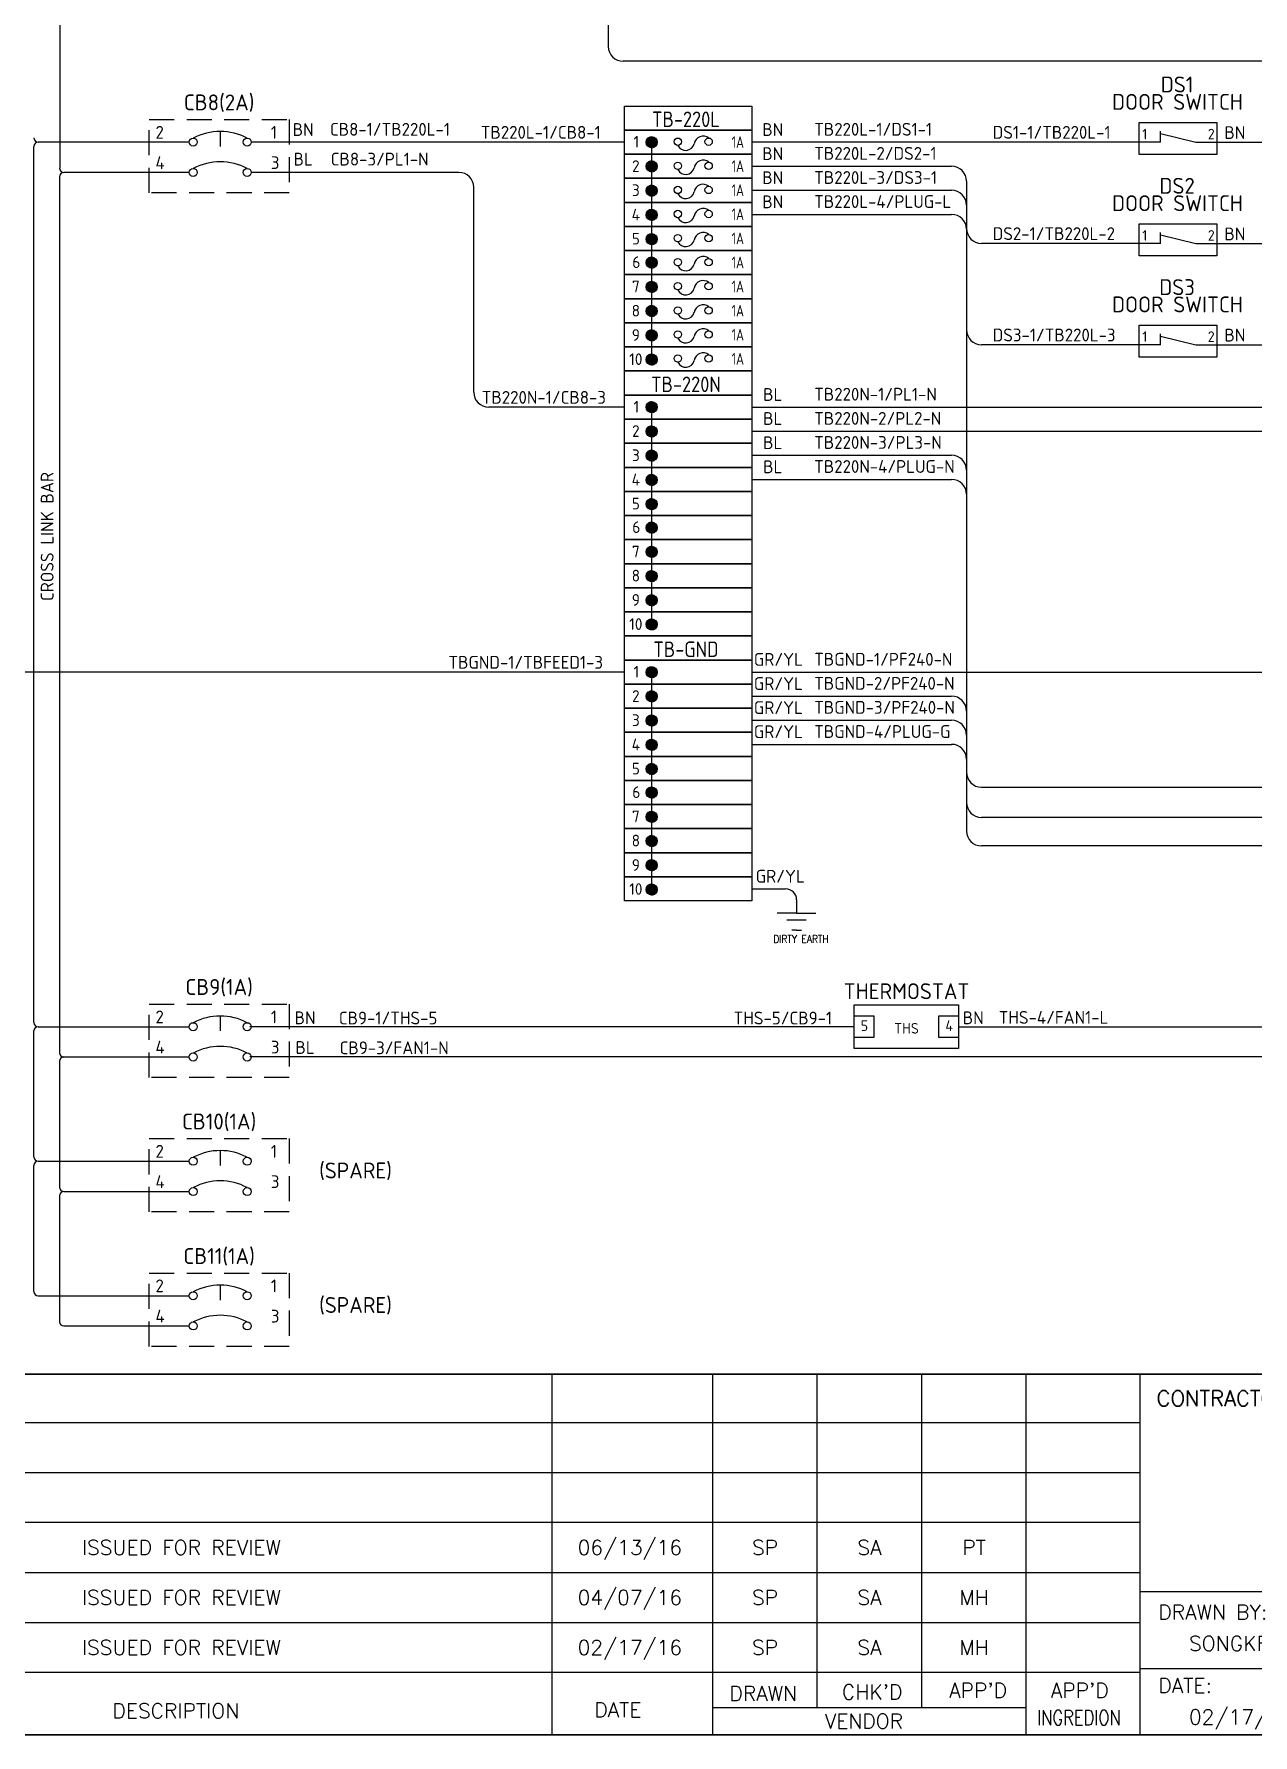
# Model space of a CAD drawing. Header units: inches. Extents: x 579627 to 667544, y 458630 to 507164.
# Drawn here: x 606968 to 607941, y 497173 to 498531 of the extents above; entities that cross this region are included whole.
import ezdxf
from ezdxf.enums import TextEntityAlignment as Align

# ---------------------------------------------------------------- set-up
doc = ezdxf.new("R2010")
doc.units = ezdxf.units.IN
doc.header["$MEASUREMENT"] = 0
doc.linetypes.add('ACAD_ISO03W100', pattern=[30, 12, -18])
doc.linetypes.add('SDASH', pattern=[0.3, 0.2, -0.1])
for name, color, linetype in [('ASHADE', 7, 'Continuous'), ('GT_1', 9, 'Continuous'), ('HELPPOINT', 7, 'Continuous'), ('MEMBER', 7, 'Continuous'), ('power', 7, 'Continuous')]:
    doc.layers.add(name, color=color, linetype=linetype)
doc.styles.add('HTX11', font='O8111901')
doc.styles.add('ISO3098B', font='ISO3098B.shx')
doc.styles.add('ROMANS', font='romans.shx', dxfattribs={"width": 0.85, "height": 25})

# ---------------------------------------------------------------- blocks, each defined once
blk = doc.blocks.new('TPA')
at = {"layer": 'GT_1', "color": 4, "flags": 128}
for points in [[(564274, 501946.4), (564274, 502273.8)], [(564419.8, 501946.4), (564419.8, 502273.8)], [(564514.7, 501971.1), (564514.7, 502273.8)], [(564609.7, 501971.2), (564609.7, 502273.8)], [(564704.3, 501946.4), (564704.3, 502273.8)], [(564807.7, 501946.4), (564807.7, 502273.8)], [(564807.7, 502229.7), (562706.8, 502229.7)], [(564807.7, 502184.4), (562706.8, 502184.4)], [(564807.7, 502139.1), (562706.8, 502139.1)], [(564807.7, 502093.7), (562706.8, 502093.7)], [(565702.1, 502076.3), (564807.7, 502076.3)], [(564807.7, 502048.3), (562706.8, 502048.3)], [(565702.1, 502006.4), (564807.7, 502006.4)], [(564807.6, 502003), (562706.8, 502003)], [(564704.3, 501971.1), (564419.8, 501971.1)]]:
    blk.add_lwpolyline(points, dxfattribs=at)
at = {"layer": 'HELPPOINT', "color": 4, "lineweight": 35}
blk.add_line((567131, 501946.4), (562706.8, 501946.4), dxfattribs=at)
blk.add_line((567131, 501946.4), (562706.8, 501946.4), dxfattribs=at)
at = {"layer": 'MEMBER', "color": 4, "lineweight": 35}
blk.add_line((562706.8, 502273.8), (567131, 502273.8), dxfattribs=at)
blk.add_line((562706.8, 502273.8), (567131, 502273.8), dxfattribs=at)
at = {"style": 'HTX11'}
for tag, p in [('A', (566704.3, 502037.1)), ('B', (567038.2, 501963.3))]:
    blk.add_attdef(tag, text='', height=16.8, dxfattribs=at).set_placement(p, align=Align.MIDDLE_CENTER)
at = {"layer": 'MEMBER', "color": 4, "ltscale": 0.8, "style": 'ROMANS'}
for s, height, p in [('CONTRACTOR:', 14.035, (564822.6, 502244.9)), ('DRAWN BY:', 13.49, (564824.3, 502051.1)), ('SONGKRAN P.', 13.495, (564852.1, 502022.7)), ('DRAWN', 13.49, (564435, 501977.3)), ("CHK'D", 13.49, (564537, 501978.7)), ("APP'D", 13.49, (564634.3, 501980.1)), ("APP'D", 13.49, (564726.6, 501980.1)), ('DATE:', 13.49, (564824.3, 501984.5)), ('DESCRIPTION', 13.495, (563875, 501961.6)), ('DATE', 13.49, (564312.3, 501962.5)), ('VENDOR', 13.49, (564521.5, 501952.2)), ('02/17/16', 13.49, (564852.1, 501956))]:
    blk.add_text(s, height=height, dxfattribs=at).set_placement(p)
for s, height, p in [('ISSUED FOR REVIEW', 13.495, (563937.5, 502116.6)), ('06/13/16', 13.49, (564344.6, 502116.6)), ('SP', 13.49, (564467.2, 502116.6)), ('SA', 13.49, (564562.1, 502116.6)), ('PT', 13.49, (564657, 502116.6)), ('ISSUED FOR REVIEW', 13.495, (563937.5, 502071.2)), ('04/07/16', 13.49, (564344.6, 502071.2)), ('SP', 13.49, (564467.2, 502071.2)), ('SA', 13.49, (564562.1, 502071.2)), ('MH', 13.49, (564657, 502071.2)), ('ISSUED FOR REVIEW', 13.495, (563937.5, 502025.8)), ('02/17/16', 13.49, (564344.6, 502025.8)), ('SP', 13.49, (564467.2, 502025.8)), ('SA', 13.49, (564562.1, 502025.8)), ('MH', 13.49, (564657, 502025.8))]:
    blk.add_text(s, height=height, dxfattribs=at).set_placement(p, align=Align.MIDDLE_CENTER)
at = {"layer": 'MEMBER', "color": 4, "ltscale": 0.8, "style": 'ROMANS', "width": 0.8}
blk.add_text('INGREDION', height=13.49, dxfattribs=at).set_placement((564714.3, 501955.4))

msp = doc.modelspace()

# ---------------------------------------------------------------- hatches: boundary and pattern name
at = {"layer": 'power', "linetype": 'Continuous'}
h = msp.add_hatch(dxfattribs=at)
h.set_pattern_fill('ANSI31', color=1, scale=0.65249, style=0)
h.set_pattern_definition([(45, (461379.42954, 474465.5789), (-0.057672546576, 0.057672546576), [])])
h.paths.add_polyline_path([(607465.7, 498444.8, 1), (607456.9, 498444.8, 1)])
h = msp.add_hatch(dxfattribs=at)
h.set_pattern_fill('ANSI31', color=1, scale=0.65249, style=0)
h.set_pattern_definition([(45, (461379.42954, 474446.239085), (-0.057672546576, 0.057672546576), [])])
h.paths.add_polyline_path([(607465.7, 498425.5, 1), (607456.9, 498425.5, 1)])
h = msp.add_hatch(dxfattribs=at)
h.set_pattern_fill('ANSI31', color=1, scale=0.65249, style=0)
h.set_pattern_definition([(45, (461379.42954, 474426.89927), (-0.057672546576, 0.057672546576), [])])
h.paths.add_polyline_path([(607465.7, 498406.1, 1), (607456.9, 498406.1, 1)])
h = msp.add_hatch(dxfattribs=at)
h.set_pattern_fill('ANSI31', color=1, scale=0.65249, style=0)
h.set_pattern_definition([(45, (461379.42954, 474407.559455), (-0.057672546576, 0.057672546576), [])])
h.paths.add_polyline_path([(607465.7, 498386.8, 1), (607456.9, 498386.8, 1)])
h = msp.add_hatch(dxfattribs=at)
h.set_pattern_fill('ANSI31', color=1, scale=0.65249, style=0)
h.set_pattern_definition([(45, (461379.42954, 474388.21964), (-0.057672546576, 0.057672546576), [])])
h.paths.add_polyline_path([(607465.7, 498367.4, 1), (607456.9, 498367.4, 1)])
h = msp.add_hatch(dxfattribs=at)
h.set_pattern_fill('ANSI31', color=1, scale=0.65249, style=0)
h.set_pattern_definition([(45, (461379.42954, 474369.42606), (-0.057672546576, 0.057672546576), [])])
h.paths.add_polyline_path([(607465.7, 498348.7, 1), (607456.9, 498348.7, 1)])
h = msp.add_hatch(dxfattribs=at)
h.set_pattern_fill('ANSI31', color=1, scale=0.65249, style=0)
h.set_pattern_definition([(45, (461379.42954, 474350.086245), (-0.057672546576, 0.057672546576), [])])
h.paths.add_polyline_path([(607465.7, 498329.3, 1), (607456.9, 498329.3, 1)])
h = msp.add_hatch(dxfattribs=at)
h.set_pattern_fill('ANSI31', color=1, scale=0.65249, style=0)
h.set_pattern_definition([(45, (461379.42954, 474330.74643), (-0.057672546576, 0.057672546576), [])])
h.paths.add_polyline_path([(607465.7, 498310, 1), (607456.9, 498310, 1)])
h = msp.add_hatch(dxfattribs=at)
h.set_pattern_fill('ANSI31', color=1, scale=0.65249, style=0)
h.set_pattern_definition([(45, (461379.42954, 474311.406616), (-0.057672546576, 0.057672546576), [])])
h.paths.add_polyline_path([(607465.7, 498290.6, 1), (607456.9, 498290.6, 1)])
h = msp.add_hatch(dxfattribs=at)
h.set_pattern_fill('ANSI31', color=1, scale=0.65249, style=0)
h.set_pattern_definition([(45, (461379.42954, 474292.0668), (-0.057672546576, 0.057672546576), [])])
h.paths.add_polyline_path([(607465.7, 498271.3, 1), (607456.9, 498271.3, 1)])
h = msp.add_hatch(dxfattribs=at)
h.set_pattern_fill('ANSI31', color=0, scale=0.65249, style=0)
h.set_pattern_definition([(45, (461379.42954, 474254.04265), (-0.057672546576, 0.057672546576), [])])
h.paths.add_polyline_path([(607465.7, 498233.3, 1), (607456.9, 498233.3, 1)])
h = msp.add_hatch(dxfattribs=at)
h.set_pattern_fill('ANSI31', color=0, scale=0.65249, style=0)
h.set_pattern_definition([(45, (461379.42954, 474234.70284), (-0.057672546576, 0.057672546576), [])])
h.paths.add_polyline_path([(607465.7, 498213.9, 1), (607456.9, 498213.9, 1)])
h = msp.add_hatch(dxfattribs=at)
h.set_pattern_fill('ANSI31', color=0, scale=0.65249, style=0)
h.set_pattern_definition([(45, (461379.42954, 474215.36302), (-0.057672546576, 0.057672546576), [])])
h.paths.add_polyline_path([(607465.7, 498194.6, 1), (607456.9, 498194.6, 1)])
h = msp.add_hatch(dxfattribs=at)
h.set_pattern_fill('ANSI31', color=0, scale=0.65249, style=0)
h.set_pattern_definition([(45, (461379.42954, 474196.02321), (-0.057672546576, 0.057672546576), [])])
h.paths.add_polyline_path([(607465.7, 498175.2, 1), (607456.9, 498175.2, 1)])
h = msp.add_hatch(dxfattribs=at)
h.set_pattern_fill('ANSI31', color=0, scale=0.65249, style=0)
h.set_pattern_definition([(45, (461379.42954, 474176.68339), (-0.057672546576, 0.057672546576), [])])
h.paths.add_polyline_path([(607465.7, 498155.9, 1), (607456.9, 498155.9, 1)])
h = msp.add_hatch(dxfattribs=at)
h.set_pattern_fill('ANSI31', color=0, scale=0.65249, style=0)
h.set_pattern_definition([(45, (461379.42954, 474157.88981), (-0.057672546576, 0.057672546576), [])])
h.paths.add_polyline_path([(607465.7, 498137.1, 1), (607456.9, 498137.1, 1)])
h = msp.add_hatch(dxfattribs=at)
h.set_pattern_fill('ANSI31', color=0, scale=0.65249, style=0)
h.set_pattern_definition([(45, (461379.42954, 474138.55), (-0.057672546576, 0.057672546576), [])])
h.paths.add_polyline_path([(607465.7, 498117.8, 1), (607456.9, 498117.8, 1)])
h = msp.add_hatch(dxfattribs=at)
h.set_pattern_fill('ANSI31', color=0, scale=0.65249, style=0)
h.set_pattern_definition([(45, (461379.42954, 474119.210184), (-0.057672546576, 0.057672546576), [])])
h.paths.add_polyline_path([(607465.7, 498098.4, 1), (607456.9, 498098.4, 1)])
h = msp.add_hatch(dxfattribs=at)
h.set_pattern_fill('ANSI31', color=0, scale=0.65249, style=0)
h.set_pattern_definition([(45, (461379.42954, 474099.87037), (-0.057672546576, 0.057672546576), [])])
h.paths.add_polyline_path([(607465.7, 498079.1, 1), (607456.9, 498079.1, 1)])
h = msp.add_hatch(dxfattribs=at)
h.set_pattern_fill('ANSI31', color=0, scale=0.65249, style=0)
h.set_pattern_definition([(45, (461379.42954, 474080.530554), (-0.057672546576, 0.057672546576), [])])
h.paths.add_polyline_path([(607465.7, 498059.8, 1), (607456.9, 498059.8, 1)])
h = msp.add_hatch(dxfattribs=at)
h.set_pattern_fill('ANSI31', color=3, scale=0.65249, style=0)
h.set_pattern_definition([(45, (461379.42954, 474042.50641), (-0.057672546576, 0.057672546576), [])])
h.paths.add_polyline_path([(607465.7, 498021.7, 1), (607456.9, 498021.7, 1)])
h = msp.add_hatch(dxfattribs=at)
h.set_pattern_fill('ANSI31', color=3, scale=0.65249, style=0)
h.set_pattern_definition([(45, (461379.42954, 474023.16659), (-0.057672546576, 0.057672546576), [])])
h.paths.add_polyline_path([(607465.7, 498002.4, 1), (607456.9, 498002.4, 1)])
h = msp.add_hatch(dxfattribs=at)
h.set_pattern_fill('ANSI31', color=3, scale=0.65249, style=0)
h.set_pattern_definition([(45, (461379.42954, 474003.82678), (-0.057672546576, 0.057672546576), [])])
h.paths.add_polyline_path([(607465.7, 497983.1, 1), (607456.9, 497983.1, 1)])
h = msp.add_hatch(dxfattribs=at)
h.set_pattern_fill('ANSI31', color=3, scale=0.65249, style=0)
h.set_pattern_definition([(45, (461379.42954, 473984.48696), (-0.057672546576, 0.057672546576), [])])
h.paths.add_polyline_path([(607465.7, 497963.7, 1), (607456.9, 497963.7, 1)])
h = msp.add_hatch(dxfattribs=at)
h.set_pattern_fill('ANSI31', color=3, scale=0.65249, style=0)
h.set_pattern_definition([(45, (461379.42954, 473965.14715), (-0.057672546576, 0.057672546576), [])])
h.paths.add_polyline_path([(607465.7, 497944.4, 1), (607456.9, 497944.4, 1)])
h = msp.add_hatch(dxfattribs=at)
h.set_pattern_fill('ANSI31', color=3, scale=0.65249, style=0)
h.set_pattern_definition([(45, (461379.42954, 473946.35357), (-0.057672546576, 0.057672546576), [])])
h.paths.add_polyline_path([(607465.7, 497925.6, 1), (607456.9, 497925.6, 1)])
h = msp.add_hatch(dxfattribs=at)
h.set_pattern_fill('ANSI31', color=3, scale=0.65249, style=0)
h.set_pattern_definition([(45, (461379.42954, 473927.01375), (-0.057672546576, 0.057672546576), [])])
h.paths.add_polyline_path([(607465.7, 497906.2, 1), (607456.9, 497906.2, 1)])
h = msp.add_hatch(dxfattribs=at)
h.set_pattern_fill('ANSI31', color=3, scale=0.65249, style=0)
h.set_pattern_definition([(45, (461379.42954, 473907.67394), (-0.057672546576, 0.057672546576), [])])
h.paths.add_polyline_path([(607465.7, 497886.9, 1), (607456.9, 497886.9, 1)])
h = msp.add_hatch(dxfattribs=at)
h.set_pattern_fill('ANSI31', color=3, scale=0.65249, style=0)
h.set_pattern_definition([(45, (461379.42954, 473888.33412), (-0.057672546576, 0.057672546576), [])])
h.paths.add_polyline_path([(607465.7, 497867.6, 1), (607456.9, 497867.6, 1)])
h = msp.add_hatch(dxfattribs=at)
h.set_pattern_fill('ANSI31', color=3, scale=0.65249, style=0)
h.set_pattern_definition([(45, (461379.42954, 473868.99431), (-0.057672546576, 0.057672546576), [])])
h.paths.add_polyline_path([(607465.7, 497848.2, 1), (607456.9, 497848.2, 1)])

# ---------------------------------------------------------------- linework, layer by layer
at = {"color": 3}
for p, q in [((607426.7, 499592), (607426.7, 498521.3)), ((608457.3, 498509.4), (607438.6, 498509.4)), ((607439.6, 498021.8), (606623.3, 498021.8)), ((607461.3, 498021.7), (607461.3, 497848.2)), ((607541.4, 498021.8), (608457.3, 498021.8)), ((607541.4, 498002.6), (607700.8, 498002.6)), ((607541.4, 497983.3), (607700.8, 497983.3)), ((607541.4, 497964.1), (607700.8, 497964.1)), ((608155, 497883), (607724.6, 497883)), ((607541.4, 497848.7), (607568.3, 497848.7)), ((607577, 497840), (607577, 497829.4)), ((607577, 497829.4), (607561.5, 497829.4)), ((607584.7, 497823.8), (607569.3, 497823.8)), ((607577, 497829.4), (607592.5, 497829.4)), ((607577, 497815.8), (607573.1, 497815.8)), ((607577, 497815.8), (607580.9, 497815.8))]:
    msp.add_line(p, q, dxfattribs=at)
at = {"color": 1}
for p, q in [((607867.5, 498444.9), (607867.5, 498453.5)), ((606968.2, 497742.1), (606968.2, 498441.4)), ((607092.1, 498444.9), (606971.6, 498444.9)), ((607439.6, 498444.9), (607141.6, 498444.9)), ((607461.3, 498444.8), (607461.3, 498271.3)), ((607867.5, 498444.9), (607541.4, 498444.9)), ((607541.4, 498425.6), (607700.8, 498425.6)), ((607541.4, 498406.4), (607700.8, 498406.4)), ((607712.7, 498413.7), (607712.7, 497894.9)), ((607541.4, 498387.2), (607700.8, 498387.2)), ((607867.5, 498364), (607724.6, 498364)), ((607867.5, 498364), (607867.5, 498372.6)), ((607867.5, 498283.1), (607724.6, 498283.1)), ((607867.5, 498283.1), (607867.5, 498291.8)), ((607724.6, 497929.9), (608155, 497929.9)), ((606968.2, 497634.7), (606968.2, 497735.3)), ((606971.6, 497738.7), (607092.1, 497738.7)), ((607623.1, 497738.7), (607140.6, 497738.7)), ((607706.3, 497738.7), (608155, 497738.7)), ((606971.6, 497631.3), (607092.1, 497631.3)), ((606968.2, 497527.3), (606968.2, 497627.9)), ((606971.6, 497523.9), (607092.1, 497523.9))]:
    msp.add_line(p, q, dxfattribs=at)
at = {"color": 0}
for p, q in [((607307.4, 498420.7), (607141.6, 498420.7)), ((608155, 497905.8), (607724.6, 497905.8)), ((608155, 497714.5), (607140.6, 497714.5))]:
    msp.add_line(p, q, dxfattribs=at)
for p, q in [((607319.3, 498245.2), (607319.3, 498408.8)), ((607439.6, 498233.3), (607331.2, 498233.3)), ((607461.3, 498233.3), (607461.3, 498059.8)), ((607541.4, 498233.3), (608455, 498233.3)), ((607541.4, 498214.1), (608455, 498214.1)), ((607541.4, 498194.9), (607700.8, 498194.9)), ((607541.4, 498175.6), (607700.8, 498175.6))]:
    msp.add_line(p, q)
at = {"color": 1}
for points in [[(607439.6, 498473.7), (607541.4, 498473.7), (607541.4, 498454.5), (607439.6, 498454.5)], [(607439.6, 498454.5), (607541.4, 498454.5), (607541.4, 498435.2), (607439.6, 498435.2)], [(607439.6, 498435.2), (607541.4, 498435.2), (607541.4, 498416), (607439.6, 498416)], [(607439.6, 498416), (607541.4, 498416), (607541.4, 498396.8), (607439.6, 498396.8)], [(607439.6, 498396.8), (607541.4, 498396.8), (607541.4, 498377.6), (607439.6, 498377.6)], [(607439.6, 498377.6), (607541.4, 498377.6), (607541.4, 498358.3), (607439.6, 498358.3)], [(607439.6, 498358.3), (607541.4, 498358.3), (607541.4, 498339.1), (607439.6, 498339.1)], [(607439.6, 498339.1), (607541.4, 498339.1), (607541.4, 498319.9), (607439.6, 498319.9)], [(607439.6, 498319.9), (607541.4, 498319.9), (607541.4, 498300.6), (607439.6, 498300.6)], [(607439.6, 498300.6), (607541.4, 498300.6), (607541.4, 498281.4), (607439.6, 498281.4)], [(607439.6, 498281.4), (607541.4, 498281.4), (607541.4, 498262.2), (607439.6, 498262.2)]]:
    msp.add_lwpolyline(points, close=True, dxfattribs=at)
at = {"color": 0}
for points in [[(607439.6, 498262.2), (607541.4, 498262.2), (607541.4, 498242.9), (607439.6, 498242.9)], [(607439.6, 498242.9), (607541.4, 498242.9), (607541.4, 498223.7), (607439.6, 498223.7)], [(607439.6, 498223.7), (607541.4, 498223.7), (607541.4, 498204.5), (607439.6, 498204.5)], [(607439.6, 498204.5), (607541.4, 498204.5), (607541.4, 498185.2), (607439.6, 498185.2)], [(607439.6, 498185.2), (607541.4, 498185.2), (607541.4, 498166), (607439.6, 498166)], [(607439.6, 498166), (607541.4, 498166), (607541.4, 498146.8), (607439.6, 498146.8)], [(607439.6, 498146.8), (607541.4, 498146.8), (607541.4, 498127.6), (607439.6, 498127.6)], [(607439.6, 498127.6), (607541.4, 498127.6), (607541.4, 498108.3), (607439.6, 498108.3)], [(607439.6, 498108.3), (607541.4, 498108.3), (607541.4, 498089.1), (607439.6, 498089.1)], [(607439.6, 498089.1), (607541.4, 498089.1), (607541.4, 498069.9), (607439.6, 498069.9)], [(607439.6, 498069.9), (607541.4, 498069.9), (607541.4, 498050.6), (607439.6, 498050.6)], [(607623.1, 497756.2), (607706.3, 497756.2), (607706.3, 497721.3), (607623.1, 497721.3)], [(607623.1, 497747.4), (607638.8, 497747.4), (607638.8, 497730), (607623.1, 497730)], [(607690.6, 497747.4), (607706.3, 497747.4), (607706.3, 497730), (607690.6, 497730)]]:
    msp.add_lwpolyline(points, close=True, dxfattribs=at)
at = {"color": 3}
for points in [[(607439.6, 498050.6), (607541.4, 498050.6), (607541.4, 498031.4), (607439.6, 498031.4)], [(607439.6, 498031.4), (607541.4, 498031.4), (607541.4, 498012.2), (607439.6, 498012.2)], [(607439.6, 498012.2), (607541.4, 498012.2), (607541.4, 497992.9), (607439.6, 497992.9)], [(607439.6, 497992.9), (607541.4, 497992.9), (607541.4, 497973.7), (607439.6, 497973.7)], [(607439.6, 497973.7), (607541.4, 497973.7), (607541.4, 497954.5), (607439.6, 497954.5)], [(607439.6, 497954.5), (607541.4, 497954.5), (607541.4, 497935.2), (607439.6, 497935.2)], [(607439.6, 497935.2), (607541.4, 497935.2), (607541.4, 497916), (607439.6, 497916)], [(607439.6, 497916), (607541.4, 497916), (607541.4, 497896.8), (607439.6, 497896.8)], [(607439.6, 497896.8), (607541.4, 497896.8), (607541.4, 497877.6), (607439.6, 497877.6)], [(607439.6, 497877.6), (607541.4, 497877.6), (607541.4, 497858.3), (607439.6, 497858.3)], [(607439.6, 497858.3), (607541.4, 497858.3), (607541.4, 497839.1), (607439.6, 497839.1)]]:
    msp.add_lwpolyline(points, close=True, dxfattribs=at)
for centre, radius, start, end in [((607438.6, 498521.3), 11.9, 180, 270), ((607700.8, 497990.7), 11.9, 0, 90), ((607700.8, 497971.4), 11.9, 0, 90), ((607700.8, 497952.2), 11.9, 0, 90), ((607724.6, 497894.9), 11.9, 180, 270), ((607568.3, 497840), 8.7, 0, 90)]:
    msp.add_arc(centre, radius, start, end, dxfattribs=at)
at = {"color": 1}
for centre, radius, start, end in [((606971.6, 498448.3), 3.41, 180, 270), ((606971.6, 498441.4), 3.41, 90, 180), ((607700.8, 498413.7), 11.9, 0, 90), ((607700.8, 498394.5), 11.9, 0, 90), ((607700.8, 498375.3), 11.9, 0, 90), ((607724.6, 498375.9), 11.9, 180, 270), ((607724.6, 498295), 11.9, 180, 270), ((607724.6, 497941.8), 11.9, 180, 270), ((606971.6, 497742.1), 3.41, 180, 270), ((606971.6, 497735.3), 3.41, 90, 180), ((606971.6, 497634.7), 3.41, 180, 270), ((606971.6, 497627.9), 3.41, 90, 180), ((606971.6, 497527.3), 3.41, 180, 270)]:
    msp.add_arc(centre, radius, start, end, dxfattribs=at)
for centre, start, end in [((607307.4, 498408.8), 0, 90), ((607331.2, 498245.2), 180, 270), ((607700.8, 498183), 0, 90), ((607700.8, 498163.7), 0, 90), ((607724.6, 497917.7), 180, 270)]:
    msp.add_arc(centre, 11.9, start, end)
at = {"layer": 'ASHADE', "color": 0}
msp.add_line((607623.1, 497756.2), (607638.8, 497756.2), dxfattribs=at)
at = {"layer": 'power', "color": 0}
for p, q in [((606988.7, 498592.8), (606988.7, 498424.1)), ((607092.1, 498420.7), (606992.1, 498420.7)), ((606988.7, 497717.9), (606988.7, 498417.3)), ((606992.1, 497714.5), (607092.1, 497714.5)), ((606988.7, 497610.6), (606988.7, 497711.1)), ((606988.7, 497503.2), (606988.7, 497603.7)), ((606992.1, 497607.1), (607092.1, 497607.1)), ((606992.1, 497499.8), (607092.1, 497499.8))]:
    msp.add_line(p, q, dxfattribs=at)
at = {"layer": 'power', "linetype": 'ACAD_ISO03W100'}
for p, q in [((607116.9, 498453.4), (607116.9, 498429.2)), ((607116.9, 497747.3), (607116.9, 497723.1)), ((607116.9, 497639.9), (607116.9, 497615.7)), ((607116.9, 497532.5), (607116.9, 497508.3))]:
    msp.add_line(p, q, dxfattribs=at)
at = {"layer": 'power', "color": 1, "linetype": 'Continuous'}
for p, q in [((607867.5, 498451.7), (607895.7, 498444.9)), ((607895.7, 498444.9), (608142.1, 498444.9)), ((607867.5, 498370.8), (607895.7, 498364)), ((607895.7, 498364), (608142.1, 498364)), ((607867.5, 498289.9), (607895.7, 498283.1)), ((607895.7, 498283.1), (608142.1, 498283.1))]:
    msp.add_line(p, q, dxfattribs=at)
at = {"layer": 'power', "color": 2, "linetype": 'SDASH', "ltscale": 100}
for points in [[(607172, 498462.9), (607172, 498404.4), (607060.1, 498404.4), (607060.1, 498462.9)], [(607172, 497756.8), (607172, 497698.2), (607060.1, 497698.2), (607060.1, 497756.8)], [(607172, 497649.4), (607172, 497590.8), (607060.1, 497590.8), (607060.1, 497649.4)], [(607172, 497542), (607172, 497483.4), (607060.1, 497483.4), (607060.1, 497542)]]:
    msp.add_lwpolyline(points, close=True, dxfattribs=at)
at = {"layer": 'power', "color": 0}
for points in [[(607912.5, 498435), (607850.6, 498435), (607850.6, 498460.5), (607912.5, 498460.5)], [(607912.5, 498354.2), (607850.6, 498354.2), (607850.6, 498379.6), (607912.5, 498379.6)], [(607912.5, 498273.3), (607850.6, 498273.3), (607850.6, 498298.8), (607912.5, 498298.8)]]:
    msp.add_lwpolyline(points, close=True, dxfattribs=at)
at = {"layer": 'power'}
for centre in [(607095.3, 498444.9), (607138.4, 498444.9), (607095.3, 498420.7), (607138.4, 498420.7), (607095.3, 497738.7), (607138.4, 497738.7), (607095.3, 497714.5), (607138.4, 497714.5), (607095.3, 497631.3), (607138.4, 497631.3), (607095.3, 497607.1), (607138.4, 497607.1), (607095.3, 497523.9), (607138.4, 497523.9), (607095.3, 497499.8), (607138.4, 497499.8)]:
    msp.add_circle(centre, 3.2, dxfattribs=at)
at = {"layer": 'power', "color": 1, "linetype": 'Continuous'}
for centre in [(607461.3, 498444.8), (607461.3, 498425.5), (607461.3, 498406.1), (607461.3, 498386.8), (607461.3, 498367.4), (607461.3, 498348.7), (607461.3, 498329.3), (607461.3, 498310), (607461.3, 498290.6), (607461.3, 498271.3)]:
    msp.add_circle(centre, 4.41, dxfattribs=at)
at = {"layer": 'power', "color": 1}
for centre in [(607482.2, 498445.2), (607506.8, 498445.2), (607482.2, 498425.9), (607506.8, 498425.9), (607482.2, 498406.7), (607506.8, 498406.7), (607482.2, 498387.5), (607506.8, 498387.5), (607482.2, 498368.2), (607506.8, 498368.2), (607482.2, 498349), (607506.8, 498349), (607482.2, 498329.8), (607506.8, 498329.8), (607482.2, 498310.5), (607506.8, 498310.5), (607482.2, 498291.3), (607506.8, 498291.3), (607482.2, 498272.1), (607506.8, 498272.1)]:
    msp.add_circle(centre, 2.94, dxfattribs=at)
at = {"layer": 'power', "color": 0, "linetype": 'Continuous'}
for centre in [(607461.3, 498233.3), (607461.3, 498213.9), (607461.3, 498194.6), (607461.3, 498175.2), (607461.3, 498155.9), (607461.3, 498137.1), (607461.3, 498117.8), (607461.3, 498098.4), (607461.3, 498079.1), (607461.3, 498059.8)]:
    msp.add_circle(centre, 4.41, dxfattribs=at)
at = {"layer": 'power', "color": 3, "linetype": 'Continuous'}
for centre in [(607461.3, 498021.7), (607461.3, 498002.4), (607461.3, 497983.1), (607461.3, 497963.7), (607461.3, 497944.4), (607461.3, 497925.6), (607461.3, 497906.2), (607461.3, 497886.9), (607461.3, 497867.6), (607461.3, 497848.2)]:
    msp.add_circle(centre, 4.41, dxfattribs=at)
at = {"layer": 'power'}
for centre in [(607116.9, 498407.5), (607116.9, 498383.3), (607116.9, 497701.3), (607116.9, 497677.1), (607116.9, 497593.9), (607116.9, 497569.7), (607116.9, 497486.5), (607116.9, 497462.4)]:
    msp.add_arc(centre, 45.9, 62.0586, 117.9414, dxfattribs=at)
at = {"layer": 'power', "color": 1}
for centre, radius, start, end in [((607502.4, 498442.5), 7.15, 51.1309, 171.3254), ((607488.5, 498445.3), 7.02, 206.1634, 346.0383), ((607488.5, 498426.1), 7.02, 206.1634, 346.0383), ((607502.4, 498423.3), 7.15, 51.1309, 171.3254), ((607488.5, 498406.8), 7.02, 206.1634, 346.0383), ((607502.4, 498404.1), 7.15, 51.1309, 171.3254), ((607502.4, 498384.8), 7.15, 51.1309, 171.3254), ((607488.5, 498387.6), 7.02, 206.1634, 346.0383), ((607488.5, 498368.4), 7.02, 206.1634, 346.0383), ((607502.4, 498365.6), 7.15, 51.1309, 171.3254), ((607502.4, 498346.4), 7.15, 51.1309, 171.3254), ((607488.5, 498349.2), 7.02, 206.1634, 346.0383), ((607488.5, 498329.9), 7.02, 206.1634, 346.0383), ((607502.4, 498327.2), 7.15, 51.1309, 171.3254), ((607502.4, 498307.9), 7.15, 51.1309, 171.3254), ((607488.5, 498310.7), 7.02, 206.1634, 346.0383), ((607502.4, 498288.7), 7.15, 51.1309, 171.3254), ((607488.5, 498291.5), 7.02, 206.1634, 346.0383), ((607488.5, 498272.2), 7.02, 206.1634, 346.0383), ((607502.4, 498269.5), 7.15, 51.1309, 171.3254)]:
    msp.add_arc(centre, radius, start, end, dxfattribs=at)
at = {"layer": 'power', "color": 0}
for centre, start, end in [((606992.1, 498424.1), 180, 270), ((606992.1, 498424.1), 180, 270), ((606992.1, 498417.3), 90, 180), ((606992.1, 497717.9), 180, 270), ((606992.1, 497711.1), 90, 180), ((606992.1, 497610.6), 180, 270), ((606992.1, 497603.7), 90, 180), ((606992.1, 497503.2), 180, 270)]:
    msp.add_arc(centre, 3.41, start, end, dxfattribs=at)

# ---------------------------------------------------------------- block references
at = {"xscale": 0.8796480001183227, "yscale": 0.8796480000019073, "zscale": 0.8796480000000001}
msp.add_blockref('TPA', (111019.3, 55637.1), dxfattribs=at)

# ---------------------------------------------------------------- texts
at = {"color": 0, "style": 'ROMANS', "width": 0.85}
msp.add_text('DIRTY EARTH', height=6.188, dxfattribs=at).set_placement((607580.5, 497808.7), align=Align.MIDDLE_CENTER)
at = {"layer": 'power', "style": 'ISO3098B'}
for s, height, p in [('DS1', 12.68, (607880.8, 498490.9)), ('CB8(2A)', 12.68, (607116, 498476.6)), ('DOOR SWITCH', 12.676, (607881.1, 498477)), ('DS2', 12.68, (607880.8, 498410)), ('DOOR SWITCH', 12.676, (607881.1, 498396.1)), ('DS3', 12.68, (607880.8, 498329.1)), ('DOOR SWITCH', 12.676, (607881.1, 498315.3)), ('CB9(1A)', 12.68, (607116, 497770.4)), ('THERMOSTAT', 12.68, (607664.8, 497767)), ('THS', 8.45, (607664.8, 497737.4)), ('CB10(1A)', 12.68, (607116, 497663)), ('(SPARE)', 12.68, (607224.9, 497623.9)), ('CB11(1A)', 12.68, (607116, 497555.6)), ('(SPARE)', 12.68, (607224.9, 497516.5))]:
    msp.add_text(s, height=height, dxfattribs=at).set_placement(p, align=Align.MIDDLE_CENTER)
at = {"layer": 'power', "color": 0, "style": 'ISO3098B'}
for s, height, p in [('BN', 10.23, (607183.1, 498454.9)), ('BN', 10.23, (607558, 498454.9)), ('1', 9.3, (607449.1, 498445.2)), ('BL', 10.23, (607183.1, 498431.3)), ('BN', 10.23, (607558, 498435.7)), ('2', 9.3, (607448.7, 498425.7)), ('BN', 10.23, (607558, 498416.5)), ('3', 9.3, (607448.7, 498406.5)), ('4', 9.3, (607448.7, 498387)), ('BN', 10.23, (607558, 498397.2)), ('5', 9.3, (607448.7, 498367.8)), ('6', 9.3, (607449.1, 498349)), ('7', 9.3, (607448.7, 498329.6)), ('8', 9.3, (607448.7, 498310.3)), ('9', 9.3, (607448.7, 498290.9)), ('10', 9.3, (607448.7, 498271.6)), ('BL', 10.23, (607558, 498243.4)), ('1', 9.3, (607449.1, 498233.6)), ('BL', 10.23, (607558, 498224.2)), ('2', 9.3, (607448.7, 498214.2)), ('BL', 10.23, (607558, 498204.9)), ('3', 9.3, (607448.7, 498194.9)), ('BL', 10.23, (607558, 498185.7)), ('4', 9.3, (607448.7, 498175.5)), ('5', 9.3, (607448.7, 498156.3)), ('6', 9.3, (607449.1, 498137.5)), ('7', 9.3, (607448.7, 498118)), ('8', 9.3, (607448.7, 498098.8)), ('9', 9.3, (607448.7, 498079.4)), ('10', 9.3, (607448.7, 498060.1)), ('GR/YL', 10.23, (607562.5, 498031.9)), ('GR/YL', 10.23, (607562.5, 498012.6)), ('GR/YL', 10.23, (607562.5, 497993.4)), ('GR/YL', 10.23, (607562.5, 497974.2)), ('GR/YL', 10.23, (607564, 497858.8)), ('BN', 10.23, (607184.6, 497745.8)), ('BL', 10.23, (607184.6, 497722.1))]:
    msp.add_text(s, height=height, dxfattribs=at).set_placement(p, align=Align.MIDDLE_CENTER)
for s, p in [('CB8-1/TB220L-1', (607204.5, 498450)), ('TB220L-1/DS1-1', (607591.1, 498450)), ('CB8-3/PL1-N', (607205.1, 498426.2)), ('TB220L-2/DS2-1', (607591.1, 498430.8)), ('TB220L-3/DS3-1', (607591.1, 498411.5)), ('TB220L-4/PLUG-L', (607591.1, 498392.3)), ('TB220N-1/PL1-N', (607591.1, 498238.5)), ('TB220N-2/PL2-N', (607591.1, 498219.2)), ('TB220N-3/PL3-N', (607591.1, 498200)), ('TB220N-4/PLUG-N', (607591.1, 498180.8)), ('TBGND-1/PF240-N', (607591.1, 498026.9)), ('TBGND-2/PF240-N', (607591.1, 498007.7)), ('TBGND-3/PF240-N', (607591.1, 497988.5)), ('TBGND-4/PLUG-G', (607591.1, 497969.2)), ('CB9-1/THS-5', (607211.6, 497740.5)), ('CB9-3/FAN1-N', (607212.2, 497716.7))]:
    msp.add_text(s, height=10.227, dxfattribs=at).set_placement(p)
at = {"layer": 'power', "color": 1, "style": 'ISO3098B', "width": 0.9}
msp.add_text('TB-220L', height=12.4, dxfattribs=at).set_placement((607488.7, 498463.1), align=Align.MIDDLE_CENTER)
at = {"layer": 'power', "color": 0, "style": 'ISO3098B'}
for s, height, p in [('2', 10.2, (607065.2, 498452.7)), ('1', 10.2, (607157.3, 498452.7)), ('TB220L-1/CB8-1', 10.227, (607324.9, 498452.7)), ('DS1-1/TB220L-1', 10.227, (607733.6, 498452.7)), ('1', 8.45, (607853, 498451.3)), ('2', 8.45, (607905.3, 498451.3)), ('BN', 10.23, (607918.6, 498452.5)), ('4', 10.2, (607065.2, 498428.5)), ('3', 10.2, (607157.3, 498428.5)), ('DS2-1/TB220L-2', 10.227, (607733.6, 498371.8)), ('1', 8.45, (607853, 498370.4)), ('2', 8.45, (607905.3, 498370.4)), ('BN', 10.23, (607918.6, 498371.6)), ('DS3-1/TB220L-3', 10.227, (607733.6, 498290.9)), ('BN', 10.23, (607918.6, 498290.8)), ('1', 8.45, (607853, 498289.6)), ('2', 8.45, (607905.3, 498289.6)), ('TB220N-1/CB8-3', 10.227, (607325.7, 498241.1)), ('TBGND-1/TBFEED1-3', 10.227, (607299.1, 498029.6)), ('2', 10.2, (607065.2, 497746.5)), ('1', 10.2, (607157.3, 497746.5)), ('BN', 10.23, (607709.7, 497745.8)), ('THS-4/FAN1-L', 10.227, (607738.4, 497746.1)), ('4', 10.2, (607065.2, 497722.4)), ('3', 10.2, (607157.3, 497722.4)), ('2', 10.2, (607065.2, 497639.2)), ('1', 10.2, (607157.3, 497639.2)), ('4', 10.2, (607065.2, 497615)), ('3', 10.2, (607157.3, 497615)), ('2', 10.2, (607065.2, 497531.8)), ('1', 10.2, (607157.3, 497531.8)), ('4', 10.2, (607065.2, 497507.6)), ('3', 10.2, (607157.3, 497507.6))]:
    msp.add_text(s, height=height, dxfattribs=at).set_placement(p, align=Align.MIDDLE_LEFT)
for s, height, width, p in [('1A', 9.3, 0.8, (607530.1, 498444.9)), ('1A', 9.3, 0.8, (607530.1, 498425.7)), ('1A', 9.3, 0.8, (607530.1, 498406.5)), ('1A', 9.3, 0.8, (607530.1, 498387.3)), ('1A', 9.3, 0.8, (607530.1, 498368)), ('1A', 9.3, 0.8, (607530.1, 498348.8)), ('1A', 9.3, 0.8, (607530.1, 498329.6)), ('1A', 9.3, 0.8, (607530.1, 498310.3)), ('1A', 9.3, 0.8, (607530.1, 498291.1)), ('1A', 9.3, 0.8, (607530.1, 498271.9)), ('TB-220N', 12.4, 0.9, (607488.7, 498251.5))]:
    msp.add_text(s, height=height, dxfattribs=dict(at, width=width)).set_placement(p, align=Align.MIDDLE_CENTER)
msp.add_text('CROSS LINK BAR', height=10.227, rotation=90, dxfattribs=at).set_placement((606978.7, 498130), align=Align.MIDDLE_CENTER)
at = {"layer": 'power', "color": 3, "style": 'ISO3098B', "width": 0.9}
msp.add_text('TB-GND', height=12.4, dxfattribs=at).set_placement((607488.7, 498040), align=Align.MIDDLE_CENTER)
at = {"layer": 'power', "color": 3, "style": 'ISO3098B'}
for s, p in [('1', (607449.1, 498022.1)), ('2', (607448.7, 498002.6)), ('3', (607448.7, 497983.4)), ('4', (607448.7, 497964)), ('5', (607448.7, 497944.7)), ('6', (607449.1, 497925.9)), ('7', (607448.7, 497906.5)), ('8', (607448.7, 497887.3)), ('9', (607448.7, 497867.8)), ('10', (607448.7, 497848.6))]:
    msp.add_text(s, height=9.3, dxfattribs=at).set_placement(p, align=Align.MIDDLE_CENTER)
at = {"layer": 'power', "color": 0, "style": 'ISO3098B'}
msp.add_text('THS-5/CB9-1', height=10.227, dxfattribs=at).set_placement((607605.4, 497740.5), align=Align.RIGHT)
at = {"layer": 'power', "color": 1, "style": 'ISO3098B'}
for s, p in [('5', (607628.3, 497739.5)), ('4', (607695.8, 497739.5))]:
    msp.add_text(s, height=8.45, dxfattribs=at).set_placement(p, align=Align.MIDDLE_LEFT)

doc.saveas('drawing.dxf')
